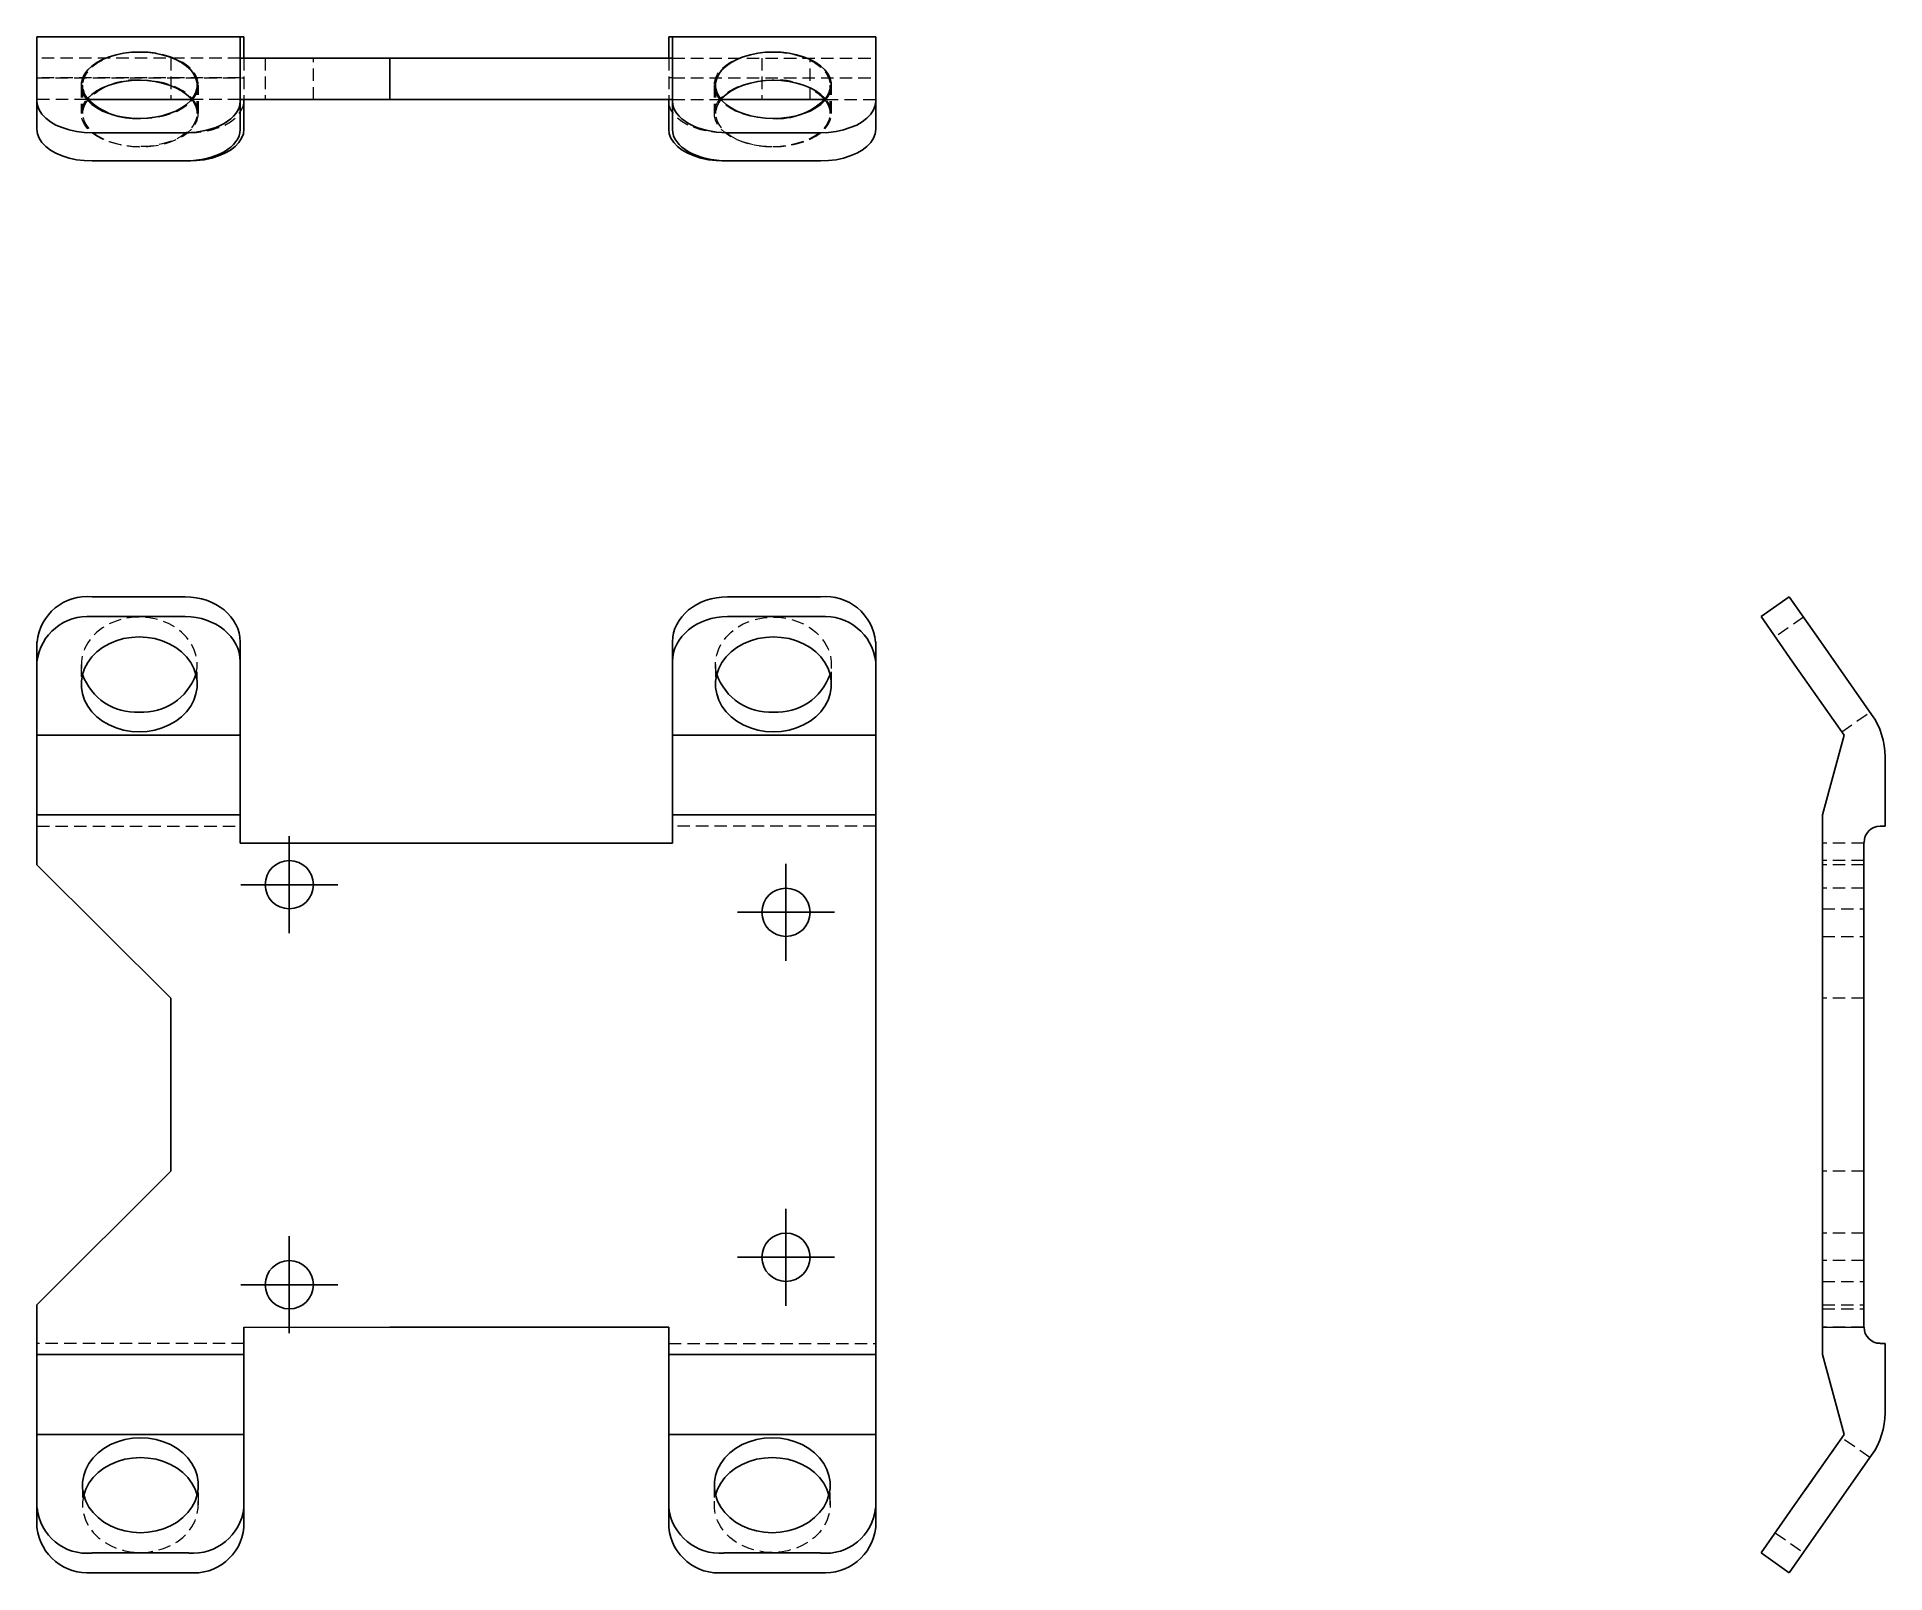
# Model space of a CAD drawing. Header units: millimetres. Extents: x 40 to 229, y 7 to 164.
import ezdxf

# ---------------------------------------------------------------- set-up
doc = ezdxf.new("R2010")
doc.units = ezdxf.units.MM
doc.linetypes.add('HIDDEN', pattern=[1.905, 1.27, -0.635])
doc.layers.add('10', color=7, linetype='Continuous')

# ---------------------------------------------------------------- blocks, each defined once
blk = doc.blocks.new('SW_CENTERMARKSYMBOL_0')
at = {"layer": '10', "color": 0}
for p, q in [((0, 2.5), (0, 4.97)), ((0, 0), (0, 2.5)), ((-2.5, 0), (-4.97, 0)), ((0, 0), (-2.5, 0)), ((0, 0), (0, -2.5)), ((0, 0), (2.5, 0)), ((2.5, 0), (4.97, 0)), ((0, -2.5), (0, -4.97))]:
    blk.add_line(p, q, dxfattribs=at)
blk = doc.blocks.new('SW_CENTERMARKSYMBOL_1')
at = {"layer": '10', "color": 0}
for p, q in [((0, 2.5), (0, 4.97)), ((0, 0), (0, 2.5)), ((-2.5, 0), (-4.97, 0)), ((0, 0), (-2.5, 0)), ((0, 0), (0, -2.5)), ((0, 0), (2.5, 0)), ((2.5, 0), (4.97, 0)), ((0, -2.5), (0, -4.97))]:
    blk.add_line(p, q, dxfattribs=at)
blk = doc.blocks.new('SW_CENTERMARKSYMBOL_2')
at = {"layer": '10', "color": 0}
for p, q in [((0, 2.5), (0, 4.97)), ((0, 0), (0, 2.5)), ((-2.5, 0), (-4.97, 0)), ((0, 0), (-2.5, 0)), ((0, 0), (0, -2.5)), ((0, 0), (2.5, 0)), ((2.5, 0), (4.97, 0)), ((0, -2.5), (0, -4.97))]:
    blk.add_line(p, q, dxfattribs=at)
blk = doc.blocks.new('SW_CENTERMARKSYMBOL_3')
at = {"layer": '10', "color": 0}
for p, q in [((0, 2.5), (0, 4.97)), ((0, 0), (0, 2.5)), ((-2.5, 0), (-4.97, 0)), ((0, 0), (-2.5, 0)), ((0, 0), (0, -2.5)), ((0, 0), (2.5, 0)), ((2.5, 0), (4.97, 0)), ((0, -2.5), (0, -4.97))]:
    blk.add_line(p, q, dxfattribs=at)

msp = doc.modelspace()

# ---------------------------------------------------------------- linework, layer by layer
at = {"color": 7, "linetype": 'Continuous', "lineweight": 25}
for p, q in [((60.87, 164.35), (40.04, 164.35)), ((40.04, 164.35), (40.04, 162.98)), ((40.04, 162.98), (40.04, 157.78)), ((60.86, 157.78), (60.87, 162.98)), ((60.87, 164.35), (60.87, 164.35)), ((60.87, 164.35), (60.87, 163.86)), ((60.87, 164.35), (61.24, 164.35)), ((61.24, 164.35), (61.24, 163.86)), ((61.24, 162.19), (61.24, 163.86)), ((105.13, 164.35), (104.76, 164.35)), ((104.76, 164.35), (104.76, 163.86)), ((104.76, 162.19), (104.76, 163.86)), ((105.13, 164.35), (105.13, 163.86)), ((105.13, 164.35), (105.13, 164.35)), ((105.13, 164.35), (125.96, 164.35)), ((105.14, 157.78), (105.13, 162.98)), ((125.96, 164.35), (125.96, 162.98)), ((125.96, 162.98), (125.96, 157.78)), ((60.87, 162.19), (60.87, 162.19)), ((60.87, 162.19), (60.87, 157.95)), ((60.87, 162.19), (76.2, 162.19)), ((76.2, 162.19), (76.2, 157.95)), ((76.2, 162.19), (105.13, 162.19)), ((105.13, 162.19), (105.13, 157.95)), ((105.13, 162.19), (105.13, 162.19)), ((60.86, 154.89), (60.87, 160.15)), ((60.87, 160.15), (60.87, 157.95)), ((105.13, 160.15), (105.13, 157.95)), ((105.14, 154.89), (105.13, 160.15)), ((40.04, 157.78), (40.04, 154.89)), ((55.88, 157.95), (45.15, 157.95)), ((45.27, 157.96), (45.21, 157.88)), ((60.86, 154.89), (60.86, 157.78)), ((60.87, 157.95), (60.87, 157.95)), ((60.87, 157.95), (60.87, 157.95)), ((60.87, 157.95), (76.2, 157.95)), ((61.24, 157.95), (61.24, 154.89)), ((76.2, 157.95), (105.13, 157.95)), ((104.76, 157.95), (104.76, 154.89)), ((105.13, 157.95), (105.13, 157.95)), ((105.13, 157.95), (105.13, 157.95)), ((105.14, 154.89), (105.14, 157.78)), ((110.12, 157.95), (120.85, 157.95)), ((120.73, 157.96), (120.79, 157.88)), ((125.96, 157.78), (125.96, 154.89)), ((55.21, 154.54), (45.7, 154.54)), ((110.79, 154.54), (120.3, 154.54)), ((55.21, 151.65), (45.7, 151.65)), ((55.35, 151.65), (55.59, 151.65)), ((110.79, 151.65), (110.41, 151.65)), ((110.79, 151.65), (120.3, 151.65)), ((55.21, 107), (45.7, 107)), ((110.79, 107), (120.3, 107)), ((216.65, 104.97), (219.54, 107)), ((219.54, 107), (222.78, 102.37)), ((55.21, 104.97), (45.7, 104.97)), ((110.79, 104.97), (120.3, 104.97)), ((219.89, 100.34), (216.65, 104.97)), ((40.04, 102.37), (40.04, 100.34)), ((60.86, 100.34), (60.86, 102.37)), ((105.14, 100.34), (105.14, 102.37)), ((125.96, 102.37), (125.96, 100.34)), ((227.98, 94.94), (222.78, 102.37)), ((40.04, 100.34), (40.04, 92.83)), ((60.86, 100.34), (60.87, 92.83)), ((105.14, 100.34), (105.13, 92.83)), ((125.96, 100.34), (125.96, 92.83)), ((219.89, 100.34), (225.15, 92.83)), ((60.87, 92.83), (40.04, 92.83)), ((40.04, 92.83), (40.04, 84.64)), ((60.87, 92.83), (60.87, 84.64)), ((105.13, 92.83), (125.96, 92.83)), ((105.13, 92.83), (105.13, 84.64)), ((125.96, 92.83), (125.96, 84.64)), ((225.15, 92.83), (222.95, 84.64)), ((229.35, 90.6), (229.35, 83.5)), ((60.87, 84.64), (40.04, 84.64)), ((40.04, 79.55), (40.04, 84.64)), ((60.87, 84.64), (60.87, 81.77)), ((105.13, 84.64), (125.96, 84.64)), ((105.13, 84.64), (105.13, 81.75)), ((125.96, 29.36), (125.96, 84.64)), ((222.95, 29.36), (222.95, 84.64)), ((229.35, 83.5), (228.86, 83.5)), ((60.87, 81.77), (76.2, 81.76)), ((76.2, 81.76), (76.2, 81.75)), ((76.2, 81.75), (105.13, 81.75)), ((227.19, 81.83), (227.19, 32.17)), ((53.74, 65.86), (40.04, 79.55)), ((53.74, 48.15), (53.74, 65.86)), ((40.04, 34.45), (53.74, 48.15)), ((40.04, 29.36), (40.04, 34.45)), ((61.24, 32.14), (76.2, 32.16)), ((61.24, 32.14), (61.24, 29.36)), ((76.2, 32.16), (76.2, 32.16)), ((76.2, 32.16), (104.76, 32.16)), ((104.76, 32.16), (104.76, 29.36)), ((229.35, 30.5), (228.86, 30.5)), ((229.35, 30.5), (229.35, 23.4)), ((40.04, 29.36), (61.24, 29.36)), ((40.04, 21.17), (40.04, 29.36)), ((61.24, 29.36), (61.24, 21.17)), ((125.96, 29.36), (104.76, 29.36)), ((104.76, 29.36), (104.76, 21.17)), ((125.96, 21.17), (125.96, 29.36)), ((225.15, 21.17), (222.95, 29.36)), ((40.04, 13.66), (40.04, 21.17)), ((40.04, 21.17), (61.24, 21.17)), ((61.24, 21.17), (61.24, 13.66)), ((125.96, 21.17), (104.76, 21.17)), ((104.76, 21.17), (104.76, 13.66)), ((125.96, 13.66), (125.96, 21.17)), ((219.89, 13.66), (225.15, 21.17)), ((222.78, 11.63), (227.98, 19.06)), ((40.04, 13.66), (40.04, 11.63)), ((61.24, 11.63), (61.24, 13.66)), ((104.76, 11.63), (104.76, 13.66)), ((125.96, 13.66), (125.96, 11.63)), ((216.65, 9.03), (219.89, 13.66)), ((222.78, 11.63), (219.54, 7)), ((45.7, 9.03), (55.59, 9.03)), ((120.3, 9.03), (110.41, 9.03)), ((219.54, 7), (216.65, 9.03)), ((45.7, 7), (55.59, 7)), ((120.3, 7), (110.41, 7))]:
    msp.add_line(p, q, dxfattribs=at)
at = {"color": 7, "linetype": 'HIDDEN', "lineweight": 18}
for p, q in [((60.87, 162.19), (40.04, 162.19)), ((53.74, 162.19), (53.74, 157.95)), ((61.24, 162.19), (61.24, 157.95)), ((63.41, 162.19), (63.41, 157.95)), ((68.36, 157.95), (68.36, 162.19)), ((104.76, 162.19), (104.76, 157.95)), ((105.13, 162.19), (125.96, 162.19)), ((114.3, 162.19), (114.3, 157.95)), ((119.24, 157.95), (119.24, 162.19)), ((60.87, 160.15), (40.04, 160.15)), ((40.04, 160.15), (61.24, 160.15)), ((44.58, 159.41), (44.58, 156.51)), ((44.71, 159.41), (44.71, 156.51)), ((56.45, 156.51), (56.45, 159.41)), ((56.58, 156.51), (56.58, 159.41)), ((105.13, 160.15), (104.76, 160.15)), ((105.13, 160.15), (125.96, 160.15)), ((109.42, 159.41), (109.42, 156.51)), ((109.55, 159.41), (109.55, 156.51)), ((121.29, 156.51), (121.29, 159.41)), ((121.42, 156.51), (121.42, 159.41)), ((45.15, 157.95), (40.04, 157.95)), ((60.87, 157.95), (55.88, 157.95)), ((105.13, 157.95), (110.12, 157.95)), ((120.85, 157.95), (125.96, 157.95)), ((55.21, 154.54), (55.59, 154.54)), ((110.79, 154.54), (110.41, 154.54)), ((45.7, 151.65), (55.35, 151.65)), ((221, 104.92), (218.11, 102.89)), ((44.58, 100.05), (44.58, 98.03)), ((56.45, 98.03), (56.45, 100.05)), ((109.55, 100.05), (109.55, 98.03)), ((121.42, 98.03), (121.42, 100.05)), ((224.92, 93.16), (227.81, 95.19)), ((40.04, 83.5), (60.87, 83.5)), ((125.96, 83.5), (105.13, 83.5)), ((227.19, 81.77), (222.95, 81.77)), ((227.19, 81.76), (222.95, 81.76)), ((227.19, 81.75), (222.95, 81.75)), ((227.19, 81.83), (227.19, 81.77)), ((227.19, 81.77), (227.19, 81.76)), ((227.19, 81.76), (227.19, 81.75)), ((227.19, 79.97), (222.95, 79.97)), ((227.19, 79.55), (222.95, 79.55)), ((227.19, 77.14), (222.95, 77.14)), ((222.95, 75.02), (227.19, 75.02)), ((222.95, 72.2), (227.19, 72.2)), ((227.19, 65.86), (222.95, 65.86)), ((227.19, 48.15), (222.95, 48.15)), ((227.19, 41.81), (222.95, 41.81)), ((227.19, 38.98), (222.95, 38.98)), ((222.95, 36.86), (227.19, 36.86)), ((222.95, 34.45), (227.19, 34.45)), ((222.95, 34.03), (227.19, 34.03)), ((61.24, 30.5), (40.04, 30.5)), ((61.24, 32.14), (61.24, 32.16)), ((104.76, 30.5), (125.96, 30.5)), ((227.19, 32.16), (222.95, 32.16)), ((222.95, 32.16), (227.19, 32.16)), ((227.19, 32.14), (222.95, 32.14)), ((227.19, 32.17), (227.19, 32.16)), ((227.19, 32.16), (227.19, 32.16)), ((227.19, 32.14), (227.19, 32.16)), ((227.19, 32.16), (227.19, 32.16)), ((225.15, 21.17), (219.89, 13.66)), ((227.81, 18.81), (224.92, 20.84)), ((225.15, 21.17), (225.15, 21.17)), ((44.71, 15.97), (44.71, 13.95)), ((56.58, 13.95), (56.58, 15.97)), ((109.42, 15.97), (109.42, 13.95)), ((121.29, 13.95), (121.29, 15.97)), ((219.89, 13.66), (216.65, 9.03)), ((218.11, 11.11), (221, 9.08))]:
    msp.add_line(p, q, dxfattribs=at)
at = {"color": 7, "linetype": 'Continuous', "lineweight": 25, "flags": 128}
for points in [[(50.52, 162.81), (51.32, 162.78), (52.12, 162.68), (52.88, 162.53), (53.6, 162.31), (54.26, 162.05), (54.85, 161.73), (55.36, 161.37), (55.79, 160.97), (56.11, 160.55), (56.33, 160.1), (56.44, 159.64), (56.44, 159.17), (56.33, 158.71), (56.11, 158.27), (55.79, 157.84), (55.36, 157.44), (54.85, 157.08), (54.26, 156.76), (53.6, 156.5), (52.88, 156.28), (52.12, 156.13), (51.32, 156.03), (50.52, 156), (49.71, 156.03), (48.91, 156.13), (48.15, 156.28), (47.43, 156.5), (46.77, 156.76), (46.18, 157.08), (45.67, 157.44), (45.24, 157.84), (44.92, 158.27), (44.7, 158.71), (44.59, 159.17), (44.59, 159.64), (44.7, 160.1), (44.92, 160.55), (45.24, 160.97), (45.67, 161.37), (46.18, 161.73), (46.77, 162.05), (47.43, 162.31), (48.15, 162.53), (48.91, 162.68), (49.71, 162.78), (50.52, 162.81)], [(115.48, 162.81), (114.68, 162.78), (113.88, 162.68), (113.12, 162.53), (112.4, 162.31), (111.74, 162.05), (111.15, 161.73), (110.64, 161.37), (110.21, 160.97), (109.89, 160.55), (109.67, 160.1), (109.56, 159.64), (109.56, 159.17), (109.67, 158.71), (109.89, 158.27), (110.21, 157.84), (110.64, 157.44), (111.15, 157.08), (111.74, 156.76), (112.4, 156.5), (113.12, 156.28), (113.88, 156.13), (114.68, 156.03), (115.48, 156), (116.29, 156.03), (117.09, 156.13), (117.85, 156.28), (118.57, 156.5), (119.23, 156.76), (119.82, 157.08), (120.33, 157.44), (120.76, 157.84), (121.08, 158.27), (121.3, 158.71), (121.41, 159.17), (121.41, 159.64), (121.3, 160.1), (121.08, 160.55), (120.76, 160.97), (120.33, 161.37), (119.82, 161.73), (119.23, 162.05), (118.57, 162.31), (117.85, 162.53), (117.09, 162.68), (116.29, 162.78), (115.48, 162.81)], [(45.14, 157.95), (45.24, 158.08), (45.67, 158.47), (46.18, 158.84), (46.77, 159.15), (47.43, 159.42), (48.15, 159.63), (48.91, 159.79), (49.71, 159.88), (50.52, 159.92), (51.32, 159.88), (52.12, 159.79), (52.88, 159.63), (53.6, 159.42), (54.26, 159.15), (54.85, 158.84), (55.36, 158.47), (55.79, 158.08), (55.89, 157.95)], [(120.86, 157.95), (120.76, 158.08), (120.33, 158.47), (119.82, 158.84), (119.23, 159.15), (118.57, 159.42), (117.85, 159.63), (117.09, 159.79), (116.29, 159.88), (115.48, 159.92), (114.68, 159.88), (113.88, 159.79), (113.12, 159.63), (112.4, 159.42), (111.74, 159.15), (111.15, 158.84), (110.64, 158.47), (110.21, 158.08), (110.11, 157.95)], [(45.7, 154.54), (44.89, 154.57), (44.1, 154.67), (43.35, 154.83), (42.64, 155.06), (41.99, 155.33), (41.42, 155.66), (40.94, 156.03), (40.55, 156.44), (40.27, 156.87), (40.1, 157.32), (40.04, 157.78)], [(120.3, 154.54), (121.11, 154.57), (121.9, 154.67), (122.65, 154.83), (123.36, 155.06), (124.01, 155.33), (124.58, 155.66), (125.06, 156.03), (125.45, 156.44), (125.73, 156.87), (125.9, 157.32), (125.96, 157.78)], [(40.04, 154.89), (40.1, 154.43), (40.27, 153.98), (40.55, 153.54), (40.94, 153.14), (41.42, 152.77), (41.99, 152.44), (42.64, 152.16), (43.35, 151.94), (44.1, 151.78), (44.89, 151.68), (45.7, 151.65)], [(61.24, 154.89), (61.19, 154.43), (61.01, 153.98), (60.73, 153.54), (60.35, 153.14), (59.86, 152.77), (59.29, 152.44), (58.65, 152.16), (57.94, 151.94), (57.18, 151.78), (56.39, 151.68), (55.59, 151.65)], [(104.76, 154.89), (104.81, 154.43), (104.99, 153.98), (105.27, 153.54), (105.65, 153.14), (106.14, 152.77), (106.71, 152.44), (107.35, 152.16), (108.06, 151.94), (108.82, 151.78), (109.61, 151.68), (110.41, 151.65)], [(125.96, 154.89), (125.9, 154.43), (125.73, 153.98), (125.45, 153.54), (125.06, 153.14), (124.58, 152.77), (124.01, 152.44), (123.36, 152.16), (122.65, 151.94), (121.9, 151.78), (121.11, 151.68), (120.3, 151.65)], [(50.52, 102.89), (49.71, 102.84), (48.91, 102.71), (48.15, 102.49), (47.43, 102.18), (46.77, 101.8), (46.18, 101.35), (45.67, 100.83), (45.24, 100.26), (44.92, 99.65), (44.7, 99.02), (44.59, 98.36), (44.59, 97.69), (44.7, 97.04), (44.92, 96.4), (45.24, 95.79), (45.67, 95.22), (46.18, 94.71), (46.77, 94.25), (47.43, 93.87), (48.15, 93.57), (48.91, 93.34), (49.71, 93.21), (50.52, 93.16), (51.32, 93.21), (52.12, 93.34), (52.88, 93.57), (53.6, 93.87), (54.26, 94.25), (54.85, 94.71), (55.36, 95.22), (55.79, 95.79), (56.11, 96.4), (56.33, 97.04), (56.44, 97.69), (56.44, 98.36), (56.33, 99.02), (56.11, 99.65), (55.79, 100.26), (55.36, 100.83), (54.85, 101.35), (54.26, 101.8), (53.6, 102.18), (52.88, 102.49), (52.12, 102.71), (51.32, 102.84), (50.52, 102.89)], [(115.48, 102.89), (116.29, 102.84), (117.09, 102.71), (117.85, 102.49), (118.57, 102.18), (119.23, 101.8), (119.82, 101.35), (120.33, 100.83), (120.76, 100.26), (121.08, 99.65), (121.3, 99.02), (121.41, 98.36), (121.41, 97.69), (121.3, 97.04), (121.08, 96.4), (120.76, 95.79), (120.33, 95.22), (119.82, 94.71), (119.23, 94.25), (118.57, 93.87), (117.85, 93.57), (117.09, 93.34), (116.29, 93.21), (115.48, 93.16), (114.68, 93.21), (113.88, 93.34), (113.12, 93.57), (112.4, 93.87), (111.74, 94.25), (111.15, 94.71), (110.64, 95.22), (110.21, 95.79), (109.89, 96.4), (109.67, 97.04), (109.56, 97.69), (109.56, 98.36), (109.67, 99.02), (109.89, 99.65), (110.21, 100.26), (110.64, 100.83), (111.15, 101.35), (111.74, 101.8), (112.4, 102.18), (113.12, 102.49), (113.88, 102.71), (114.68, 102.84), (115.48, 102.89)], [(50.64, 20.84), (49.83, 20.79), (49.04, 20.66), (48.28, 20.43), (47.56, 20.13), (46.9, 19.75), (46.3, 19.29), (45.79, 18.78), (45.37, 18.21), (45.05, 17.6), (44.83, 16.96), (44.72, 16.3), (44.72, 15.64), (44.83, 14.98), (45.05, 14.34), (45.37, 13.74), (45.79, 13.17), (46.3, 12.65), (46.9, 12.2), (47.56, 11.82), (48.28, 11.51), (49.04, 11.29), (49.83, 11.16), (50.64, 11.11), (51.45, 11.16), (52.24, 11.29), (53.01, 11.51), (53.73, 11.82), (54.39, 12.2), (54.98, 12.65), (55.49, 13.17), (55.91, 13.74), (56.24, 14.34), (56.45, 14.98), (56.56, 15.64), (56.56, 16.3), (56.45, 16.96), (56.24, 17.6), (55.91, 18.21), (55.49, 18.78), (54.98, 19.29), (54.39, 19.75), (53.73, 20.13), (53.01, 20.43), (52.24, 20.66), (51.45, 20.79), (50.64, 20.84)], [(115.36, 20.84), (116.17, 20.79), (116.96, 20.66), (117.72, 20.43), (118.44, 20.13), (119.1, 19.75), (119.7, 19.29), (120.21, 18.78), (120.63, 18.21), (120.95, 17.6), (121.17, 16.96), (121.28, 16.31), (121.28, 15.64), (121.17, 14.98), (120.95, 14.35), (120.63, 13.74), (120.21, 13.17), (119.7, 12.65), (119.1, 12.2), (118.44, 11.82), (117.72, 11.51), (116.96, 11.29), (116.17, 11.16), (115.36, 11.11), (114.55, 11.16), (113.76, 11.29), (112.99, 11.51), (112.27, 11.82), (111.61, 12.2), (111.02, 12.65), (110.51, 13.17), (110.09, 13.74), (109.76, 14.35), (109.55, 14.98), (109.44, 15.64), (109.44, 16.31), (109.55, 16.96), (109.76, 17.6), (110.09, 18.21), (110.51, 18.78), (111.02, 19.29), (111.61, 19.75), (112.27, 20.13), (112.99, 20.43), (113.76, 20.66), (114.55, 20.79), (115.36, 20.84)], [(56.45, 14.96), (56.24, 15.58), (55.91, 16.18), (55.49, 16.75), (54.98, 17.27), (54.39, 17.72), (53.73, 18.1), (53.01, 18.41), (52.24, 18.63), (51.45, 18.76), (50.64, 18.81), (49.83, 18.76), (49.04, 18.63), (48.28, 18.41), (47.56, 18.1), (46.9, 17.72), (46.3, 17.27), (45.79, 16.75), (45.37, 16.18), (45.05, 15.58), (44.84, 14.96)], [(109.55, 14.96), (109.76, 15.58), (110.09, 16.18), (110.51, 16.75), (111.02, 17.27), (111.61, 17.72), (112.27, 18.1), (112.99, 18.41), (113.76, 18.63), (114.55, 18.76), (115.36, 18.81), (116.17, 18.76), (116.96, 18.63), (117.72, 18.41), (118.44, 18.1), (119.1, 17.72), (119.7, 17.27), (120.21, 16.75), (120.63, 16.18), (120.95, 15.58), (121.16, 14.96)]]:
    msp.add_lwpolyline(points, dxfattribs=at)
at = {"color": 7, "linetype": 'HIDDEN', "lineweight": 18, "flags": 128}
for points in [[(50.58, 156), (50.64, 156), (51.45, 156.03), (52.24, 156.13), (53.01, 156.28), (53.73, 156.5), (54.39, 156.76), (54.98, 157.08), (55.49, 157.44), (55.91, 157.84), (56.24, 158.27), (56.45, 158.71), (56.56, 159.17), (56.56, 159.64), (56.45, 160.1), (56.24, 160.55), (55.91, 160.97), (55.49, 161.37), (54.98, 161.73), (54.39, 162.05), (53.73, 162.31), (53.01, 162.53), (52.24, 162.68), (51.45, 162.78), (50.64, 162.81), (49.83, 162.78), (49.04, 162.68), (48.28, 162.53), (47.56, 162.31), (46.9, 162.05), (46.3, 161.73), (45.79, 161.37), (45.37, 160.97), (45.05, 160.55), (44.83, 160.1), (44.72, 159.64), (44.72, 159.17), (44.83, 158.71), (45.05, 158.27), (45.27, 157.95)], [(115.42, 156), (115.36, 156), (114.55, 156.03), (113.76, 156.13), (112.99, 156.28), (112.27, 156.5), (111.61, 156.76), (111.02, 157.08), (110.51, 157.44), (110.09, 157.84), (109.76, 158.27), (109.55, 158.71), (109.44, 159.17), (109.44, 159.64), (109.55, 160.1), (109.76, 160.55), (110.09, 160.97), (110.51, 161.37), (111.02, 161.73), (111.61, 162.05), (112.27, 162.31), (112.99, 162.53), (113.76, 162.68), (114.55, 162.78), (115.36, 162.81), (116.17, 162.78), (116.96, 162.68), (117.72, 162.53), (118.44, 162.31), (119.1, 162.05), (119.7, 161.73), (120.21, 161.37), (120.63, 160.97), (120.95, 160.55), (121.17, 160.1), (121.28, 159.64), (121.28, 159.17), (121.17, 158.71), (120.95, 158.27), (120.73, 157.96)], [(45.21, 157.88), (45.05, 157.65), (44.83, 157.2), (44.72, 156.74), (44.72, 156.28), (44.83, 155.82), (45.05, 155.37), (45.37, 154.95), (45.79, 154.55), (46.3, 154.19), (46.9, 153.87), (47.56, 153.6), (48.28, 153.39), (49.04, 153.23), (49.83, 153.14), (50.64, 153.11), (51.45, 153.14), (52.24, 153.23), (53.01, 153.39), (53.73, 153.6), (54.39, 153.87), (54.98, 154.19), (55.49, 154.55), (55.91, 154.95), (56.24, 155.37), (56.45, 155.82), (56.56, 156.28), (56.56, 156.74), (56.45, 157.2), (56.24, 157.65), (55.91, 158.08), (55.49, 158.48), (54.98, 158.84), (54.39, 159.15), (53.73, 159.42), (53.01, 159.64), (52.24, 159.79), (51.45, 159.89), (50.64, 159.92), (50.64, 159.92)], [(120.79, 157.88), (120.95, 157.65), (121.17, 157.2), (121.28, 156.74), (121.28, 156.28), (121.17, 155.82), (120.95, 155.37), (120.63, 154.94), (120.21, 154.55), (119.7, 154.19), (119.1, 153.87), (118.44, 153.6), (117.72, 153.39), (116.96, 153.23), (116.17, 153.14), (115.36, 153.11), (114.55, 153.14), (113.76, 153.23), (112.99, 153.39), (112.27, 153.6), (111.61, 153.87), (111.02, 154.19), (110.51, 154.55), (110.09, 154.94), (109.76, 155.37), (109.55, 155.82), (109.44, 156.28), (109.44, 156.74), (109.55, 157.2), (109.76, 157.65), (110.09, 158.08), (110.51, 158.47), (111.02, 158.84), (111.61, 159.15), (112.27, 159.42), (112.99, 159.63), (113.76, 159.79), (114.55, 159.88), (115.36, 159.92)], [(50.52, 153.11), (49.71, 153.14), (48.91, 153.23), (48.15, 153.39), (47.43, 153.6), (46.77, 153.87), (46.18, 154.19), (45.67, 154.55), (45.24, 154.94), (44.92, 155.37), (44.7, 155.82), (44.59, 156.28), (44.59, 156.74), (44.7, 157.2), (44.92, 157.65), (45.14, 157.95)], [(55.89, 157.95), (56.11, 157.65), (56.33, 157.2), (56.44, 156.74), (56.44, 156.28), (56.33, 155.82), (56.11, 155.37), (55.79, 154.94), (55.36, 154.55), (54.85, 154.19), (54.26, 153.87), (53.6, 153.6), (52.88, 153.39), (52.12, 153.23), (51.32, 153.14), (50.52, 153.11)], [(55.59, 154.54), (56.39, 154.57), (57.18, 154.67), (57.94, 154.83), (58.65, 155.06), (59.29, 155.33), (59.86, 155.66), (60.35, 156.03), (60.73, 156.44), (61.01, 156.87), (61.19, 157.32), (61.24, 157.78)], [(110.41, 154.54), (109.61, 154.57), (108.82, 154.67), (108.06, 154.83), (107.35, 155.06), (106.71, 155.33), (106.14, 155.66), (105.65, 156.03), (105.27, 156.44), (104.99, 156.87), (104.81, 157.32), (104.76, 157.78)], [(110.11, 157.95), (109.89, 157.65), (109.67, 157.2), (109.56, 156.74), (109.56, 156.28), (109.67, 155.82), (109.89, 155.37), (110.21, 154.94), (110.64, 154.55), (111.15, 154.19), (111.74, 153.87), (112.4, 153.6), (113.12, 153.39), (113.88, 153.23), (114.68, 153.14), (115.48, 153.11)], [(115.48, 153.11), (116.29, 153.14), (117.09, 153.23), (117.85, 153.39), (118.57, 153.6), (119.23, 153.87), (119.82, 154.19), (120.33, 154.55), (120.76, 154.94), (121.08, 155.37), (121.3, 155.82), (121.41, 156.28), (121.41, 156.74), (121.3, 157.2), (121.08, 157.65), (120.86, 157.95)], [(45.7, 151.65), (44.89, 151.68), (44.1, 151.78), (43.35, 151.94), (42.64, 152.16), (41.99, 152.44), (41.42, 152.77), (40.94, 153.14), (40.55, 153.54), (40.27, 153.98), (40.1, 154.43), (40.04, 154.89)], [(56.32, 99.04), (56.33, 99.06), (56.44, 99.72), (56.44, 100.38), (56.33, 101.04), (56.11, 101.68), (55.79, 102.29), (55.36, 102.86), (54.85, 103.37), (54.26, 103.83), (53.6, 104.21), (52.88, 104.51), (52.12, 104.74), (51.32, 104.87), (50.52, 104.92), (49.71, 104.87), (48.91, 104.74), (48.15, 104.51), (47.43, 104.21), (46.77, 103.83), (46.18, 103.37), (45.67, 102.86), (45.24, 102.29), (44.92, 101.68), (44.7, 101.04), (44.59, 100.38), (44.59, 99.72), (44.7, 99.06), (44.71, 99.04)], [(109.68, 99.04), (109.67, 99.06), (109.56, 99.72), (109.56, 100.38), (109.67, 101.04), (109.89, 101.68), (110.21, 102.29), (110.64, 102.86), (111.15, 103.37), (111.74, 103.83), (112.4, 104.21), (113.12, 104.51), (113.88, 104.74), (114.68, 104.87), (115.48, 104.92), (116.29, 104.87), (117.09, 104.74), (117.85, 104.51), (118.57, 104.21), (119.23, 103.83), (119.82, 103.37), (120.33, 102.86), (120.76, 102.29), (121.08, 101.68), (121.3, 101.04), (121.41, 100.38), (121.41, 99.72), (121.3, 99.06), (121.29, 99.04)], [(44.84, 14.96), (44.83, 14.94), (44.72, 14.28), (44.72, 13.62), (44.83, 12.96), (45.05, 12.32), (45.37, 11.71), (45.79, 11.14), (46.3, 10.63), (46.9, 10.17), (47.56, 9.79), (48.28, 9.49), (49.04, 9.26), (49.83, 9.13), (50.64, 9.08)], [(50.64, 9.08), (51.45, 9.13), (52.24, 9.26), (53.01, 9.49), (53.73, 9.79), (54.39, 10.17), (54.98, 10.63), (55.49, 11.14), (55.91, 11.71), (56.24, 12.32), (56.45, 12.96), (56.56, 13.62), (56.56, 14.28), (56.45, 14.94), (56.45, 14.96)], [(115.36, 9.08), (114.55, 9.13), (113.76, 9.26), (112.99, 9.49), (112.27, 9.79), (111.61, 10.17), (111.02, 10.63), (110.51, 11.14), (110.09, 11.71), (109.76, 12.32), (109.55, 12.96), (109.44, 13.62), (109.44, 14.28), (109.55, 14.94), (109.55, 14.96)], [(121.16, 14.96), (121.17, 14.94), (121.28, 14.28), (121.28, 13.62), (121.17, 12.96), (120.95, 12.32), (120.63, 11.71), (120.21, 11.14), (119.7, 10.63), (119.1, 10.17), (118.44, 9.79), (117.72, 9.49), (116.96, 9.26), (116.17, 9.13), (115.36, 9.08)]]:
    msp.add_lwpolyline(points, dxfattribs=at)
at = {"color": 7, "linetype": 'Continuous', "lineweight": 25}
for centre in [(65.89, 77.5), (116.77, 74.67), (116.77, 39.33), (65.89, 36.51)]:
    msp.add_circle(centre, 2.47, dxfattribs=at)
at = {"color": 7, "linetype": 'HIDDEN', "lineweight": 18}
for centre, start, end in [((50.11, 153.03), 85.5695, 134.4739), ((115.89, 153.03), 45.5344, 94.4292)]:
    msp.add_arc(centre, 6.91, start, end, dxfattribs=at)
at = {"color": 7, "linetype": 'Continuous', "lineweight": 25}
for centre, radius, start, end in [((50.14, 163), 7.01, 226.025, 273.5677), ((115.86, 162.99), 7.01, 266.422, 314.0515), ((45.19, 101.85), 5.17, 84.3492, 174.2962), ((120.81, 101.85), 5.17, 5.7038, 95.6508), ((45.27, 99.72), 5.27, 85.4185, 173.2269), ((120.73, 99.72), 5.27, 6.7731, 94.5815), ((50.16, 100.95), 5.77, 199.3566, 273.5545), ((50.87, 100.95), 5.77, 266.4455, 340.6434), ((115.13, 100.95), 5.77, 199.3566, 273.5545), ((115.84, 100.95), 5.77, 266.4455, 340.6434), ((221.78, 90.6), 7.57, 0, 35), ((228.86, 81.83), 1.66, 90, 180), ((228.86, 32.17), 1.66, 180, 270), ((221.78, 23.4), 7.57, 325, 0), ((45.19, 14.17), 5.17, 185.7038, 275.6508), ((56.01, 14.28), 5.27, 265.4185, 353.2269), ((109.99, 14.28), 5.27, 186.7731, 274.5815), ((120.81, 14.17), 5.17, 264.3492, 354.2962), ((45.27, 12.25), 5.27, 186.7731, 274.5815), ((56.1, 12.15), 5.17, 264.3492, 354.2962), ((109.9, 12.15), 5.17, 185.7038, 275.6508), ((120.73, 12.25), 5.27, 265.4185, 353.2269)]:
    msp.add_arc(centre, radius, start, end, dxfattribs=at)
for centre, major_axis, ratio, start_param, end_param in [((60.87, 156.78), (0, 7.57), 0.000577, 0, 0.610865), ((60.87, 163.86), (0, 1.66), 0.000577, 1.570796, 3.141593), ((105.13, 156.78), (0, 7.57), 0.000577, 5.67232, 6.283185), ((105.13, 163.86), (0, 1.66), 0.000577, 3.141593, 4.712389), ((55.21, 157.78), (5.65, 0), 0.573576, 4.712389, 6.282713), ((110.79, 157.78), (5.65, 0), 0.573576, 3.142065, 4.712389), ((55.21, 154.89), (5.65, 0), 0.573576, 4.712389, 6.282713), ((110.79, 154.89), (5.65, 0), 0.573576, 3.142065, 4.712389), ((55.21, 102.37), (5.65, 0), 0.819152, 0.000473, 1.570796), ((110.79, 102.37), (5.65, 0), 0.819152, 1.570796, 3.14112), ((55.21, 100.34), (5.65, 0), 0.819152, 0.000473, 1.570796), ((110.79, 100.34), (5.65, 0), 0.819152, 1.570796, 3.14112)]:
    msp.add_ellipse(centre, major_axis=major_axis, ratio=ratio, start_param=start_param, end_param=end_param, dxfattribs=at)

# ---------------------------------------------------------------- block references
at = {"layer": '10'}
for name, p in [('SW_CENTERMARKSYMBOL_2', (65.89, 77.5)), ('SW_CENTERMARKSYMBOL_0', (116.77, 74.67)), ('SW_CENTERMARKSYMBOL_3', (116.77, 39.33)), ('SW_CENTERMARKSYMBOL_1', (65.89, 36.51))]:
    msp.add_blockref(name, p, dxfattribs=at)

doc.saveas('drawing.dxf')
